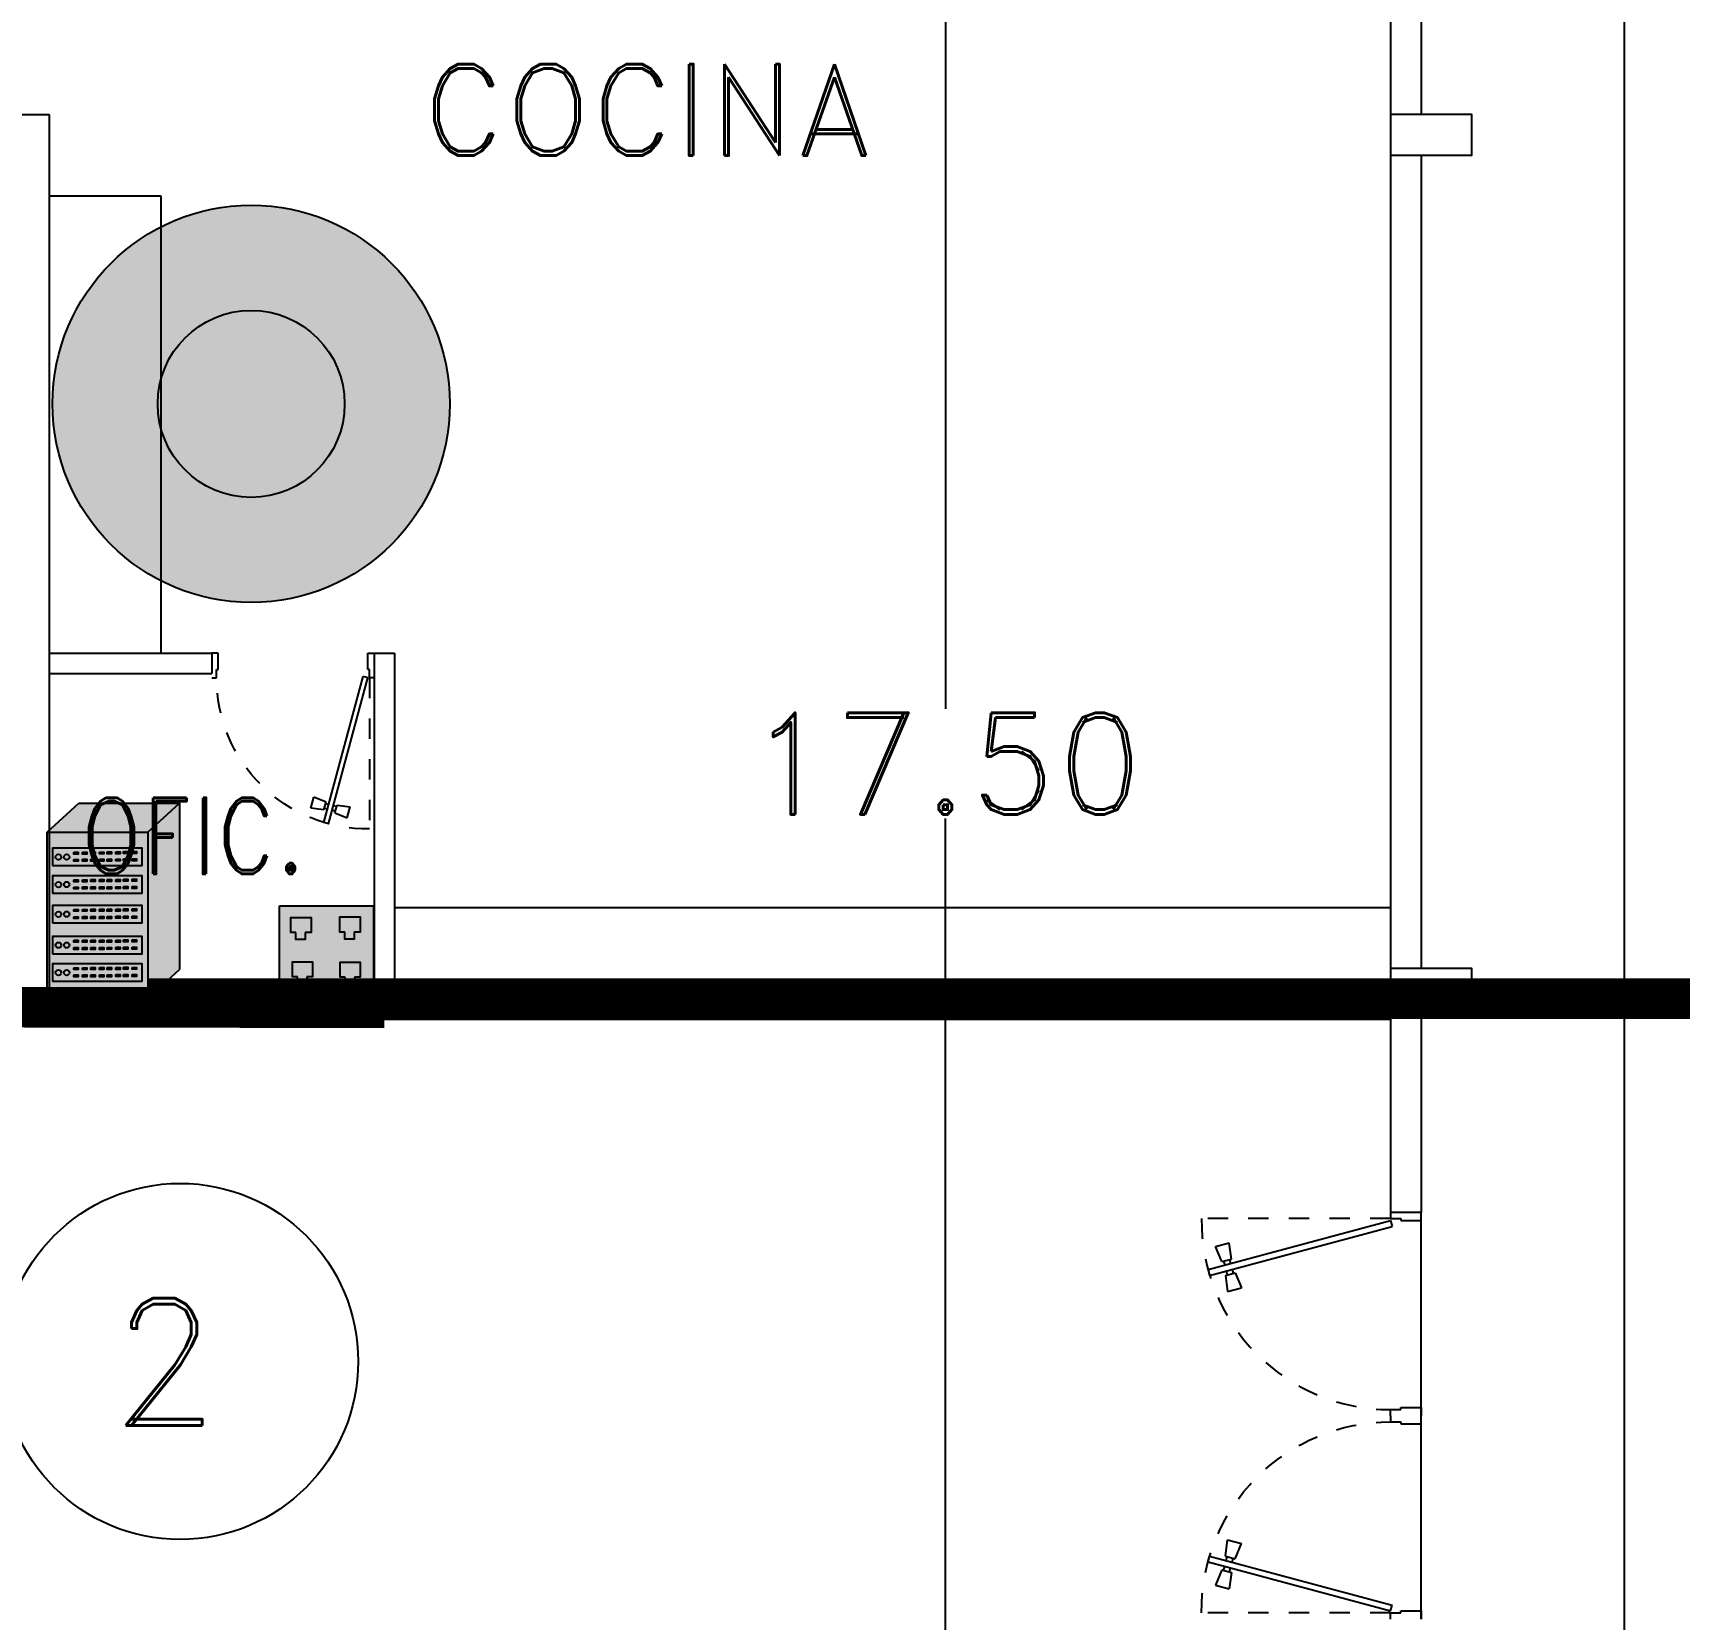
# Model space of a CAD drawing. Header units: millimetres. Extents: x 1590 to 1932, y -48 to 167.
# Drawn here: x 1646.91 to 1655, y -4.43 to 3.37 of the extents above; entities that cross this region are included whole.
import ezdxf

# ---------------------------------------------------------------- set-up
doc = ezdxf.new("R2010")
doc.units = ezdxf.units.MM
doc.header["$LTSCALE"] = 0.1
doc.header["$MEASUREMENT"] = 0
doc.header["$PDMODE"] = 35
doc.header["$PDSIZE"] = 0.75
doc.linetypes.add('HIDDEN2', pattern=[0.1875, 0.125, -0.0625])
doc.layers.get('0').update_dxf_attribs({"linetype": 'CONTINUOUS'})
doc.layers.get('DEFPOINTS').update_dxf_attribs({"linetype": 'CONTINUOUS'})
for name, color, linetype in [('CABLEADO', 172, 'CONTINUOUS'), ('CableadoSWACCESO', 26, 'CONTINUOUS'), ('CALLES', 3, 'CONTINUOUS'), ('CAMARAS', 253, 'CONTINUOUS'), ('Eth4Salidas', 7, 'CONTINUOUS'), ('PARED', 4, 'CONTINUOUS'), ("SW's Acceso", 250, 'CONTINUOUS'), ('TERRENO', 4, 'CONTINUOUS'), ('TEXT', 3, 'CONTINUOUS')]:
    doc.layers.add(name, color=color, linetype=linetype)
doc.styles.add('ROMAND', font='romand.shx')
doc.dimstyles.new('URBA', dxfattribs={"dimtxt": 20, "dimasz": 0.5, "dimexe": 1.25, "dimexo": 0.63, "dimgap": 0.63, "dimtad": 0, "dimtih": 1, "dimtoh": 1, "dimzin": 1, "dimdsep": 46, "dimtxsty": 'ROMAND', "dimcen": 2.5, "dimclrd": 1, "dimclre": 1, "dimclrt": 3, "dimadec": 0, "dimazin": 0, "dimtfac": 1, "dimtmove": 0, "dimatfit": 3, "dimfxl": 1, "dimtvp": 1, "dimtolj": 1, "dimtzin": 1, "dimarcsym": 0})

# ---------------------------------------------------------------- blocks, each defined once
blk = doc.blocks.new('UTP1$0$DIMBLOCK')
at = {"color": 4}
blk.add_line((-5.25, -5.25), (5.25, 5.25), dxfattribs=at)
at = {"color": 1}
blk.add_line((-7.5, 0), (10.5, 0), dxfattribs=at)
blk = doc.blocks.new('*D108')
at = {"layer": 'CALLES', "color": 1, "linetype": 'Continuous', "lineweight": -2, "transparency": 16777216}
for p, q in [((1653.6733, 7.3158), (1651.2152, 7.3158)), ((1651.3952, 7.2958), (1651.3952, 0.0434)), ((1651.3952, -10.1642), (1651.3952, -0.4966)), ((1653.6733, -10.1842), (1651.2152, -10.1842))]:
    blk.add_line(p, q, dxfattribs=at)
at = {"layer": 'DEFPOINTS', "color": 0, "linetype": 'Continuous', "transparency": 16777216}
for p in [(1653.7358, 7.3158), (1651.3952, -10.1842), (1653.7358, -10.1842)]:
    blk.add_point(p, dxfattribs=at)
at = {"layer": 'CALLES', "color": 1, "linetype": 'Continuous', "lineweight": -2, "transparency": 16777216, "xscale": 0.02, "yscale": 0.02, "zscale": 0.02}
for p, rotation in [((1651.3952, 7.3158), 90), ((1651.3952, -10.1842), 270)]:
    blk.add_blockref('UTP1$0$DIMBLOCK', p, dxfattribs=dict(at, rotation=rotation))
at = {"layer": 'CALLES', "color": 3, "linetype": 'Continuous', "transparency": 16777216, "insert": (1651.3952, -0.2266), "char_height": 0.5, "attachment_point": 5, "style": 'ROMAND'}
blk.add_mtext('\\A1;17.50', dxfattribs=at)
blk = doc.blocks.new('P-GIRO-D')
at = {"color": 1, "linetype": 'HIDDEN2'}
blk.add_line((-0.03, 0.15), (-0.03, 1.0799), dxfattribs=at)
at = {"color": 2}
for p, q in [((-0.2807, 1.0483), (-0.3097, 1.0405)), ((-0.3097, 1.0405), (-0.069, 0.1422)), ((-0.2807, 1.0483), (-0.04, 0.15)), ((-0.242, 0.981), (-0.1673, 1.0114)), ((-0.242, 0.981), (-0.229, 0.9327)), ((-0.1673, 1.0114), (-0.1492, 0.9438)), ((-0.3096, 0.9629), (-0.3894, 0.9519)), ((-0.3894, 0.9519), (-0.3713, 0.8843)), ((-0.2966, 0.9146), (-0.3713, 0.8843)), ((-0.3096, 0.9629), (-0.2966, 0.9146)), ((-0.2877, 0.9584), (-0.307, 0.9533)), ((-0.2799, 0.9295), (-0.2992, 0.9243)), ((-0.2394, 0.9714), (-0.2587, 0.9662)), ((-0.2316, 0.9424), (-0.2509, 0.9372)), ((-0.229, 0.9327), (-0.1492, 0.9438)), ((-1, 0.15), (-0.97, 0.15)), ((-0.97, 0.15), (-0.97, 0.1)), ((-0.97, 0.1), (-0.96, 0.1)), ((-0.96, 0.1), (-0.96, 0)), ((-0.04, 0.15), (-0.069, 0.1422)), ((-0.04, 0.1), (-0.04, 0)), ((-0.03, 0.1), (-0.04, 0.1)), ((-0.03, 0.15), (-0.03, 0.1)), ((0, 0.15), (-0.03, 0.15)), ((-0.96, 0), (-1, 0)), ((-0.04, 0), (0, 0))]:
    blk.add_line(p, q, dxfattribs=at)
at = {"color": 1, "linetype": 'HIDDEN2'}
blk.add_arc((-0.04, 0.15), 0.93, 89.3839, 180, dxfattribs=at)
blk = doc.blocks.new('4SALIDAS')
at = {"layer": 'Eth4Salidas', "linetype": 'Continuous'}
h = blk.add_hatch(color=0, dxfattribs=at)
h.paths.add_polyline_path([(-0.604, 0.481), (-0.604, -0.734), (0.67, -0.734), (0.67, 0.481)])
h.paths.add_polyline_path([(-0.176, 0.121), (-0.255, 0.121), (-0.255, 0.024), (-0.381, 0.024), (-0.381, 0.121), (-0.448, 0.121), (-0.448, 0.325), (-0.176, 0.325)], flags=16)
h.paths.add_polyline_path([(0.214, 0.127), (0.214, 0.331), (0.487, 0.331), (0.487, 0.127), (0.408, 0.127), (0.408, 0.031), (0.281, 0.031), (0.281, 0.127)], flags=16)
h.paths.add_polyline_path([(-0.155, -0.276), (-0.155, -0.48), (-0.234, -0.48), (-0.234, -0.576), (-0.36, -0.576), (-0.36, -0.48), (-0.427, -0.48), (-0.427, -0.276)], flags=16)
h.paths.add_polyline_path([(0.217, -0.28), (0.49, -0.28), (0.49, -0.484), (0.41, -0.484), (0.41, -0.58), (0.284, -0.58), (0.284, -0.484), (0.217, -0.484)], flags=16)
h = blk.add_hatch(color=5, dxfattribs=at)
h.paths.add_polyline_path([(-0.448, 0.121), (-0.381, 0.121), (-0.381, 0.024), (-0.255, 0.024), (-0.255, 0.121), (-0.176, 0.121), (-0.176, 0.325), (-0.448, 0.325)])
h.paths.add_polyline_path([(0.281, 0.031), (0.408, 0.031), (0.408, 0.127), (0.487, 0.127), (0.487, 0.331), (0.214, 0.331), (0.214, 0.127), (0.281, 0.127)])
h.paths.add_polyline_path([(-0.427, -0.48), (-0.36, -0.48), (-0.36, -0.576), (-0.234, -0.576), (-0.234, -0.48), (-0.155, -0.48), (-0.155, -0.276), (-0.427, -0.276)])
h.paths.add_polyline_path([(0.49, -0.28), (0.217, -0.28), (0.217, -0.484), (0.284, -0.484), (0.284, -0.58), (0.41, -0.58), (0.41, -0.484), (0.49, -0.484)])
at = {"layer": 'Eth4Salidas', "color": 18, "linetype": 'Continuous', "true_color": 0x000000}
blk.add_lwpolyline([(-0.604, 0.481), (0.67, 0.481), (0.67, -0.734), (-0.604, -0.734)], close=True, dxfattribs=at)
for points in [[(-0.381, 0.121), (-0.448, 0.121), (-0.448, 0.325), (-0.176, 0.325), (-0.176, 0.121), (-0.255, 0.121)], [(0.281, 0.127), (0.214, 0.127), (0.214, 0.331), (0.487, 0.331), (0.487, 0.127), (0.408, 0.127)], [(-0.255, 0.121), (-0.255, 0.024), (-0.381, 0.024), (-0.381, 0.121)], [(0.408, 0.128), (0.408, 0.031), (0.281, 0.031), (0.281, 0.128)], [(-0.36, -0.48), (-0.427, -0.48), (-0.427, -0.276), (-0.155, -0.276), (-0.155, -0.48), (-0.234, -0.48)], [(0.284, -0.484), (0.217, -0.484), (0.217, -0.28), (0.49, -0.28), (0.49, -0.484), (0.41, -0.484)], [(-0.234, -0.479), (-0.234, -0.576), (-0.36, -0.576), (-0.36, -0.479)], [(0.41, -0.483), (0.41, -0.58), (0.284, -0.58), (0.284, -0.483)]]:
    blk.add_lwpolyline(points, dxfattribs=at)
blk = doc.blocks.new('cams')
at = {"layer": 'CAMARAS', "linetype": 'Continuous', "true_color": 0xffffff}
h = blk.add_hatch(color=7, dxfattribs=at)
h.dxf.hatch_style = 1
h.paths.add_polyline_path([(-0.9771, 0, 1), (0.9771, 0, 1)])
h.paths.add_polyline_path([(0.4598, 0, -1), (-0.4598, 0, -1)], flags=16)
at = {"layer": 'CAMARAS', "linetype": 'Continuous', "true_color": 0x939598}
h = blk.add_hatch(color=252, dxfattribs=at)
h.dxf.hatch_style = 1
h.paths.add_polyline_path([(-0.4598, 0, 1), (0.4598, 0, 1)])
at = {"layer": 'CAMARAS', "color": 0, "linetype": 'Continuous'}
for radius in [0.9771, 0.9771, 0.9771, 0.4598]:
    blk.add_circle((0, 0), radius, dxfattribs=at)
blk = doc.blocks.new("Sw's")
at = {"layer": "SW's Acceso", "linetype": 'Continuous'}
h = blk.add_hatch(color=256, dxfattribs=at)
h.set_gradient(color1=(215, 235, 210), color2=(128, 128, 128), tint=1)
h.paths.add_polyline_path([(0.279, 0.256), (-0.605, 0.256), (-0.884, 0), (0, 0)])
h.paths.add_polyline_path([(0.279, 0.256), (0, 0), (0, -1.463), (0.279, -1.208)])
h = blk.add_hatch(color=256, dxfattribs=at)
h.set_gradient(color1=(192, 192, 192), color2=(99, 100, 102), tint=1)
h.paths.add_polyline_path([(-0.884, 0), (-0.884, -1.463), (0, -1.463), (0, 0)])
h.paths.add_polyline_path([(-0.05, -0.14), (-0.05, -0.293), (-0.838, -0.293), (-0.838, -0.14)], flags=16)
h.paths.add_polyline_path([(-0.761, -0.218, -1), (-0.81, -0.218, -1)], flags=0)
h.paths.add_polyline_path([(-0.689, -0.218, -1), (-0.737, -0.218, -1)], flags=0)
h.paths.add_polyline_path([(-0.65, -0.175), (-0.612, -0.175), (-0.612, -0.192), (-0.65, -0.192)], flags=0)
h.paths.add_polyline_path([(-0.65, -0.239), (-0.612, -0.239), (-0.612, -0.256), (-0.65, -0.256)], flags=0)
h.paths.add_polyline_path([(-0.573, -0.175), (-0.535, -0.175), (-0.535, -0.192), (-0.573, -0.192)], flags=0)
h.paths.add_polyline_path([(-0.573, -0.238), (-0.535, -0.238), (-0.535, -0.255), (-0.573, -0.255)], flags=0)
h.paths.add_polyline_path([(-0.5, -0.174), (-0.462, -0.174), (-0.462, -0.191), (-0.5, -0.191)], flags=0)
h.paths.add_polyline_path([(-0.05, -0.383), (-0.05, -0.536), (-0.838, -0.536), (-0.838, -0.383)], flags=16)
h.paths.add_polyline_path([(-0.5, -0.238), (-0.462, -0.238), (-0.462, -0.255), (-0.5, -0.255)], flags=0)
h.paths.add_polyline_path([(-0.761, -0.461, -1), (-0.81, -0.461, -1)], flags=0)
h.paths.add_polyline_path([(-0.689, -0.46, -1), (-0.737, -0.46, -1)], flags=0)
h.paths.add_polyline_path([(-0.65, -0.418), (-0.612, -0.418), (-0.612, -0.435), (-0.65, -0.435)], flags=0)
h.paths.add_polyline_path([(-0.423, -0.174), (-0.385, -0.174), (-0.385, -0.191), (-0.423, -0.191)], flags=0)
h.paths.add_polyline_path([(-0.423, -0.237), (-0.385, -0.237), (-0.385, -0.254), (-0.423, -0.254)], flags=0)
h.paths.add_polyline_path([(-0.573, -0.418), (-0.535, -0.418), (-0.535, -0.435), (-0.573, -0.435)], flags=0)
h.paths.add_polyline_path([(-0.65, -0.482), (-0.612, -0.482), (-0.612, -0.499), (-0.65, -0.499)], flags=0)
h.paths.add_polyline_path([(-0.357, -0.173), (-0.318, -0.173), (-0.318, -0.19), (-0.357, -0.19)], flags=0)
h.paths.add_polyline_path([(-0.5, -0.417), (-0.462, -0.417), (-0.462, -0.434), (-0.5, -0.434)], flags=0)
h.paths.add_polyline_path([(-0.573, -0.481), (-0.535, -0.481), (-0.535, -0.498), (-0.573, -0.498)], flags=0)
h.paths.add_polyline_path([(-0.357, -0.237), (-0.318, -0.237), (-0.318, -0.254), (-0.357, -0.254)], flags=0)
h.paths.add_polyline_path([(-0.5, -0.481), (-0.462, -0.481), (-0.462, -0.498), (-0.5, -0.498)], flags=0)
h.paths.add_polyline_path([(-0.423, -0.417), (-0.385, -0.417), (-0.385, -0.434), (-0.423, -0.434)], flags=0)
h.paths.add_polyline_path([(-0.28, -0.173), (-0.241, -0.173), (-0.241, -0.19), (-0.28, -0.19)], flags=0)
h.paths.add_polyline_path([(-0.28, -0.236), (-0.241, -0.236), (-0.241, -0.253), (-0.28, -0.253)], flags=0)
h.paths.add_polyline_path([(-0.423, -0.48), (-0.385, -0.48), (-0.385, -0.497), (-0.423, -0.497)], flags=0)
h.paths.add_polyline_path([(-0.357, -0.415), (-0.318, -0.415), (-0.318, -0.433), (-0.357, -0.433)], flags=0)
h.paths.add_polyline_path([(-0.05, -0.644), (-0.05, -0.797), (-0.838, -0.797), (-0.838, -0.644)], flags=16)
h.paths.add_polyline_path([(-0.214, -0.171), (-0.176, -0.171), (-0.176, -0.188), (-0.214, -0.188)], flags=0)
h.paths.add_polyline_path([(-0.357, -0.48), (-0.318, -0.48), (-0.318, -0.497), (-0.357, -0.497)], flags=0)
h.paths.add_polyline_path([(-0.214, -0.235), (-0.176, -0.235), (-0.176, -0.252), (-0.214, -0.252)], flags=0)
h.paths.add_polyline_path([(-0.28, -0.416), (-0.241, -0.416), (-0.241, -0.433), (-0.28, -0.433)], flags=0)
h.paths.add_polyline_path([(-0.65, -0.679), (-0.612, -0.679), (-0.612, -0.696), (-0.65, -0.696)], flags=0)
h.paths.add_polyline_path([(-0.761, -0.722, -1), (-0.81, -0.722, -1)], flags=0)
h.paths.add_polyline_path([(-0.689, -0.721, -1), (-0.737, -0.721, -1)], flags=0)
h.paths.add_polyline_path([(-0.573, -0.679), (-0.535, -0.679), (-0.535, -0.696), (-0.573, -0.696)], flags=0)
h.paths.add_polyline_path([(-0.28, -0.479), (-0.241, -0.479), (-0.241, -0.496), (-0.28, -0.496)], flags=0)
h.paths.add_polyline_path([(-0.137, -0.171), (-0.099, -0.171), (-0.099, -0.188), (-0.137, -0.188)], flags=0)
h.paths.add_polyline_path([(-0.214, -0.414), (-0.176, -0.414), (-0.176, -0.431), (-0.214, -0.431)], flags=0)
h.paths.add_polyline_path([(-0.5, -0.678), (-0.462, -0.678), (-0.462, -0.695), (-0.5, -0.695)], flags=0)
h.paths.add_polyline_path([(-0.137, -0.234), (-0.099, -0.234), (-0.099, -0.252), (-0.137, -0.252)], flags=0)
h.paths.add_polyline_path([(-0.65, -0.743), (-0.612, -0.743), (-0.612, -0.76), (-0.65, -0.76)], flags=0)
h.paths.add_polyline_path([(-0.214, -0.478), (-0.176, -0.478), (-0.176, -0.495), (-0.214, -0.495)], flags=0)
h.paths.add_polyline_path([(-0.573, -0.742), (-0.535, -0.742), (-0.535, -0.759), (-0.573, -0.759)], flags=0)
h.paths.add_polyline_path([(-0.423, -0.678), (-0.385, -0.678), (-0.385, -0.695), (-0.423, -0.695)], flags=0)
h.paths.add_polyline_path([(-0.5, -0.742), (-0.462, -0.742), (-0.462, -0.759), (-0.5, -0.759)], flags=0)
h.paths.add_polyline_path([(-0.137, -0.414), (-0.099, -0.414), (-0.099, -0.431), (-0.137, -0.431)], flags=0)
h.paths.add_polyline_path([(-0.357, -0.677), (-0.318, -0.677), (-0.318, -0.694), (-0.357, -0.694)], flags=0)
h.paths.add_polyline_path([(-0.423, -0.741), (-0.385, -0.741), (-0.385, -0.758), (-0.423, -0.758)], flags=0)
h.paths.add_polyline_path([(-0.137, -0.477), (-0.099, -0.477), (-0.099, -0.494), (-0.137, -0.494)], flags=0)
h.paths.add_polyline_path([(-0.28, -0.677), (-0.241, -0.677), (-0.241, -0.694), (-0.28, -0.694)], flags=0)
h.paths.add_polyline_path([(-0.357, -0.741), (-0.318, -0.741), (-0.318, -0.758), (-0.357, -0.758)], flags=0)
h.paths.add_polyline_path([(-0.214, -0.675), (-0.176, -0.675), (-0.176, -0.692), (-0.214, -0.692)], flags=0)
h.paths.add_polyline_path([(-0.28, -0.74), (-0.241, -0.74), (-0.241, -0.757), (-0.28, -0.757)], flags=0)
h.paths.add_polyline_path([(-0.05, -0.916), (-0.05, -1.07), (-0.838, -1.07), (-0.838, -0.916)], flags=16)
h.paths.add_polyline_path([(-0.214, -0.739), (-0.176, -0.739), (-0.176, -0.756), (-0.214, -0.756)], flags=0)
h.paths.add_polyline_path([(-0.137, -0.675), (-0.099, -0.675), (-0.099, -0.692), (-0.137, -0.692)], flags=0)
h.paths.add_polyline_path([(-0.65, -0.951), (-0.612, -0.951), (-0.612, -0.968), (-0.65, -0.968)], flags=0)
h.paths.add_polyline_path([(-0.761, -0.994, -1), (-0.81, -0.994, -1)], flags=0)
h.paths.add_polyline_path([(-0.689, -0.994, -1), (-0.737, -0.994, -1)], flags=0)
h.paths.add_polyline_path([(-0.573, -0.951), (-0.535, -0.951), (-0.535, -0.968), (-0.573, -0.968)], flags=0)
h.paths.add_polyline_path([(-0.5, -0.95), (-0.462, -0.95), (-0.462, -0.967), (-0.5, -0.967)], flags=0)
h.paths.add_polyline_path([(-0.137, -0.738), (-0.099, -0.738), (-0.099, -0.755), (-0.137, -0.755)], flags=0)
h.paths.add_polyline_path([(-0.423, -0.95), (-0.385, -0.95), (-0.385, -0.967), (-0.423, -0.967)], flags=0)
h.paths.add_polyline_path([(-0.65, -1.015), (-0.612, -1.015), (-0.612, -1.032), (-0.65, -1.032)], flags=0)
h.paths.add_polyline_path([(-0.573, -1.014), (-0.535, -1.014), (-0.535, -1.031), (-0.573, -1.031)], flags=0)
h.paths.add_polyline_path([(-0.357, -0.949), (-0.318, -0.949), (-0.318, -0.966), (-0.357, -0.966)], flags=0)
h.paths.add_polyline_path([(-0.5, -1.014), (-0.462, -1.014), (-0.462, -1.031), (-0.5, -1.031)], flags=0)
h.paths.add_polyline_path([(-0.423, -1.013), (-0.385, -1.013), (-0.385, -1.031), (-0.423, -1.031)], flags=0)
h.paths.add_polyline_path([(-0.28, -0.949), (-0.241, -0.949), (-0.241, -0.966), (-0.28, -0.966)], flags=0)
h.paths.add_polyline_path([(-0.357, -1.013), (-0.318, -1.013), (-0.318, -1.03), (-0.357, -1.03)], flags=0)
h.paths.add_polyline_path([(-0.214, -0.947), (-0.176, -0.947), (-0.176, -0.964), (-0.214, -0.964)], flags=0)
h.paths.add_polyline_path([(-0.28, -1.012), (-0.241, -1.012), (-0.241, -1.029), (-0.28, -1.029)], flags=0)
h.paths.add_polyline_path([(-0.05, -1.157), (-0.05, -1.311), (-0.838, -1.311), (-0.838, -1.157)], flags=16)
h.paths.add_polyline_path([(-0.137, -0.947), (-0.099, -0.947), (-0.099, -0.965), (-0.137, -0.965)], flags=0)
h.paths.add_polyline_path([(-0.214, -1.011), (-0.176, -1.011), (-0.176, -1.028), (-0.214, -1.028)], flags=0)
h.paths.add_polyline_path([(-0.65, -1.192), (-0.612, -1.192), (-0.612, -1.209), (-0.65, -1.209)], flags=0)
h.paths.add_polyline_path([(-0.761, -1.235, -1), (-0.81, -1.235, -1)], flags=0)
h.paths.add_polyline_path([(-0.573, -1.192), (-0.535, -1.192), (-0.535, -1.209), (-0.573, -1.209)], flags=0)
h.paths.add_polyline_path([(-0.689, -1.235, -1), (-0.737, -1.235, -1)], flags=0)
h.paths.add_polyline_path([(-0.137, -1.011), (-0.099, -1.011), (-0.099, -1.028), (-0.137, -1.028)], flags=0)
h.paths.add_polyline_path([(-0.5, -1.191), (-0.462, -1.191), (-0.462, -1.208), (-0.5, -1.208)], flags=0)
h.paths.add_polyline_path([(-0.423, -1.191), (-0.385, -1.191), (-0.385, -1.208), (-0.423, -1.208)], flags=0)
h.paths.add_polyline_path([(-0.65, -1.256), (-0.612, -1.256), (-0.612, -1.273), (-0.65, -1.273)], flags=0)
h.paths.add_polyline_path([(-0.356, -1.19), (-0.318, -1.19), (-0.318, -1.207), (-0.356, -1.207)], flags=0)
h.paths.add_polyline_path([(-0.573, -1.255), (-0.535, -1.255), (-0.535, -1.272), (-0.573, -1.272)], flags=0)
h.paths.add_polyline_path([(-0.5, -1.255), (-0.462, -1.255), (-0.462, -1.272), (-0.5, -1.272)], flags=0)
h.paths.add_polyline_path([(-0.28, -1.19), (-0.241, -1.19), (-0.241, -1.207), (-0.28, -1.207)], flags=0)
h.paths.add_polyline_path([(-0.423, -1.254), (-0.385, -1.254), (-0.385, -1.272), (-0.423, -1.272)], flags=0)
h.paths.add_polyline_path([(-0.214, -1.188), (-0.176, -1.188), (-0.176, -1.205), (-0.214, -1.205)], flags=0)
h.paths.add_polyline_path([(-0.356, -1.254), (-0.318, -1.254), (-0.318, -1.271), (-0.356, -1.271)], flags=0)
h.paths.add_polyline_path([(-0.28, -1.253), (-0.241, -1.253), (-0.241, -1.27), (-0.28, -1.27)], flags=0)
h.paths.add_polyline_path([(-0.137, -1.189), (-0.099, -1.189), (-0.099, -1.206), (-0.137, -1.206)], flags=0)
h.paths.add_polyline_path([(-0.214, -1.252), (-0.176, -1.252), (-0.176, -1.269), (-0.214, -1.269)], flags=0)
h.paths.add_polyline_path([(-0.137, -1.252), (-0.099, -1.252), (-0.099, -1.269), (-0.137, -1.269)], flags=0)
at = {"layer": "SW's Acceso", "linetype": 'Continuous', "true_color": 0xadddf7}
h = blk.add_hatch(color=141, dxfattribs=at)
h.paths.add_polyline_path([(-0.838, -0.14), (-0.838, -0.293), (-0.05, -0.293), (-0.05, -0.14)])
h.paths.add_polyline_path([(-0.689, -0.218, -1), (-0.737, -0.218, -1)], flags=16)
h.paths.add_polyline_path([(-0.761, -0.218, -1), (-0.81, -0.218, -1)], flags=16)
h.paths.add_polyline_path([(-0.65, -0.175), (-0.612, -0.175), (-0.612, -0.192), (-0.65, -0.192)], flags=16)
h.paths.add_polyline_path([(-0.65, -0.239), (-0.612, -0.239), (-0.612, -0.256), (-0.65, -0.256)], flags=16)
h.paths.add_polyline_path([(-0.573, -0.175), (-0.535, -0.175), (-0.535, -0.192), (-0.573, -0.192)], flags=16)
h.paths.add_polyline_path([(-0.573, -0.238), (-0.535, -0.238), (-0.535, -0.255), (-0.573, -0.255)], flags=16)
h.paths.add_polyline_path([(-0.5, -0.174), (-0.462, -0.174), (-0.462, -0.191), (-0.5, -0.191)], flags=16)
h.paths.add_polyline_path([(-0.5, -0.238), (-0.462, -0.238), (-0.462, -0.255), (-0.5, -0.255)], flags=16)
h.paths.add_polyline_path([(-0.423, -0.174), (-0.385, -0.174), (-0.385, -0.191), (-0.423, -0.191)], flags=16)
h.paths.add_polyline_path([(-0.423, -0.237), (-0.385, -0.237), (-0.385, -0.254), (-0.423, -0.254)], flags=16)
h.paths.add_polyline_path([(-0.357, -0.173), (-0.318, -0.173), (-0.318, -0.19), (-0.357, -0.19)], flags=16)
h.paths.add_polyline_path([(-0.357, -0.237), (-0.318, -0.237), (-0.318, -0.254), (-0.357, -0.254)], flags=16)
h.paths.add_polyline_path([(-0.28, -0.173), (-0.241, -0.173), (-0.241, -0.19), (-0.28, -0.19)], flags=16)
h.paths.add_polyline_path([(-0.28, -0.236), (-0.241, -0.236), (-0.241, -0.253), (-0.28, -0.253)], flags=16)
h.paths.add_polyline_path([(-0.214, -0.171), (-0.176, -0.171), (-0.176, -0.188), (-0.214, -0.188)], flags=16)
h.paths.add_polyline_path([(-0.214, -0.235), (-0.176, -0.235), (-0.176, -0.252), (-0.214, -0.252)], flags=16)
h.paths.add_polyline_path([(-0.137, -0.171), (-0.099, -0.171), (-0.099, -0.188), (-0.137, -0.188)], flags=16)
h.paths.add_polyline_path([(-0.137, -0.234), (-0.099, -0.234), (-0.099, -0.252), (-0.137, -0.252)], flags=16)
h.paths.add_polyline_path([(-0.838, -0.383), (-0.838, -0.536), (-0.05, -0.536), (-0.05, -0.383)])
h.paths.add_polyline_path([(-0.689, -0.46, -1), (-0.737, -0.46, -1)], flags=16)
h.paths.add_polyline_path([(-0.65, -0.418), (-0.612, -0.418), (-0.612, -0.435), (-0.65, -0.435)], flags=16)
h.paths.add_polyline_path([(-0.65, -0.482), (-0.612, -0.482), (-0.612, -0.499), (-0.65, -0.499)], flags=16)
h.paths.add_polyline_path([(-0.761, -0.461, -1), (-0.81, -0.461, -1)], flags=16)
h.paths.add_polyline_path([(-0.573, -0.418), (-0.535, -0.418), (-0.535, -0.435), (-0.573, -0.435)], flags=16)
h.paths.add_polyline_path([(-0.573, -0.481), (-0.535, -0.481), (-0.535, -0.498), (-0.573, -0.498)], flags=16)
h.paths.add_polyline_path([(-0.5, -0.417), (-0.462, -0.417), (-0.462, -0.434), (-0.5, -0.434)], flags=16)
h.paths.add_polyline_path([(-0.5, -0.481), (-0.462, -0.481), (-0.462, -0.498), (-0.5, -0.498)], flags=16)
h.paths.add_polyline_path([(-0.423, -0.417), (-0.385, -0.417), (-0.385, -0.434), (-0.423, -0.434)], flags=16)
h.paths.add_polyline_path([(-0.423, -0.48), (-0.385, -0.48), (-0.385, -0.497), (-0.423, -0.497)], flags=16)
h.paths.add_polyline_path([(-0.357, -0.415), (-0.318, -0.415), (-0.318, -0.433), (-0.357, -0.433)], flags=16)
h.paths.add_polyline_path([(-0.357, -0.48), (-0.318, -0.48), (-0.318, -0.497), (-0.357, -0.497)], flags=16)
h.paths.add_polyline_path([(-0.28, -0.416), (-0.241, -0.416), (-0.241, -0.433), (-0.28, -0.433)], flags=16)
h.paths.add_polyline_path([(-0.28, -0.479), (-0.241, -0.479), (-0.241, -0.496), (-0.28, -0.496)], flags=16)
h.paths.add_polyline_path([(-0.214, -0.414), (-0.176, -0.414), (-0.176, -0.431), (-0.214, -0.431)], flags=16)
h.paths.add_polyline_path([(-0.214, -0.478), (-0.176, -0.478), (-0.176, -0.495), (-0.214, -0.495)], flags=16)
h.paths.add_polyline_path([(-0.137, -0.414), (-0.099, -0.414), (-0.099, -0.431), (-0.137, -0.431)], flags=16)
h.paths.add_polyline_path([(-0.137, -0.477), (-0.099, -0.477), (-0.099, -0.494), (-0.137, -0.494)], flags=16)
h.paths.add_polyline_path([(-0.838, -0.644), (-0.838, -0.797), (-0.05, -0.797), (-0.05, -0.644)])
h.paths.add_polyline_path([(-0.689, -0.721, -1), (-0.737, -0.721, -1)], flags=16)
h.paths.add_polyline_path([(-0.65, -0.679), (-0.612, -0.679), (-0.612, -0.696), (-0.65, -0.696)], flags=16)
h.paths.add_polyline_path([(-0.65, -0.743), (-0.612, -0.743), (-0.612, -0.76), (-0.65, -0.76)], flags=16)
h.paths.add_polyline_path([(-0.761, -0.722, -1), (-0.81, -0.722, -1)], flags=16)
h.paths.add_polyline_path([(-0.573, -0.679), (-0.535, -0.679), (-0.535, -0.696), (-0.573, -0.696)], flags=16)
h.paths.add_polyline_path([(-0.573, -0.742), (-0.535, -0.742), (-0.535, -0.759), (-0.573, -0.759)], flags=16)
h.paths.add_polyline_path([(-0.5, -0.678), (-0.462, -0.678), (-0.462, -0.695), (-0.5, -0.695)], flags=16)
h.paths.add_polyline_path([(-0.5, -0.742), (-0.462, -0.742), (-0.462, -0.759), (-0.5, -0.759)], flags=16)
h.paths.add_polyline_path([(-0.423, -0.678), (-0.385, -0.678), (-0.385, -0.695), (-0.423, -0.695)], flags=16)
h.paths.add_polyline_path([(-0.423, -0.741), (-0.385, -0.741), (-0.385, -0.758), (-0.423, -0.758)], flags=16)
h.paths.add_polyline_path([(-0.357, -0.677), (-0.318, -0.677), (-0.318, -0.694), (-0.357, -0.694)], flags=16)
h.paths.add_polyline_path([(-0.357, -0.741), (-0.318, -0.741), (-0.318, -0.758), (-0.357, -0.758)], flags=16)
h.paths.add_polyline_path([(-0.28, -0.677), (-0.241, -0.677), (-0.241, -0.694), (-0.28, -0.694)], flags=16)
h.paths.add_polyline_path([(-0.28, -0.74), (-0.241, -0.74), (-0.241, -0.757), (-0.28, -0.757)], flags=16)
h.paths.add_polyline_path([(-0.214, -0.675), (-0.176, -0.675), (-0.176, -0.692), (-0.214, -0.692)], flags=16)
h.paths.add_polyline_path([(-0.214, -0.739), (-0.176, -0.739), (-0.176, -0.756), (-0.214, -0.756)], flags=16)
h.paths.add_polyline_path([(-0.137, -0.675), (-0.099, -0.675), (-0.099, -0.692), (-0.137, -0.692)], flags=16)
h.paths.add_polyline_path([(-0.137, -0.738), (-0.099, -0.738), (-0.099, -0.755), (-0.137, -0.755)], flags=16)
h.paths.add_polyline_path([(-0.838, -0.916), (-0.838, -1.07), (-0.05, -1.07), (-0.05, -0.916)])
h.paths.add_polyline_path([(-0.65, -0.951), (-0.612, -0.951), (-0.612, -0.968), (-0.65, -0.968)], flags=16)
h.paths.add_polyline_path([(-0.689, -0.994, -1), (-0.737, -0.994, -1)], flags=16)
h.paths.add_polyline_path([(-0.65, -1.015), (-0.612, -1.015), (-0.612, -1.032), (-0.65, -1.032)], flags=16)
h.paths.add_polyline_path([(-0.573, -0.951), (-0.535, -0.951), (-0.535, -0.968), (-0.573, -0.968)], flags=16)
h.paths.add_polyline_path([(-0.761, -0.994, -1), (-0.81, -0.994, -1)], flags=16)
h.paths.add_polyline_path([(-0.573, -1.014), (-0.535, -1.014), (-0.535, -1.031), (-0.573, -1.031)], flags=16)
h.paths.add_polyline_path([(-0.5, -0.95), (-0.462, -0.95), (-0.462, -0.967), (-0.5, -0.967)], flags=16)
h.paths.add_polyline_path([(-0.5, -1.014), (-0.462, -1.014), (-0.462, -1.031), (-0.5, -1.031)], flags=16)
h.paths.add_polyline_path([(-0.423, -0.95), (-0.385, -0.95), (-0.385, -0.967), (-0.423, -0.967)], flags=16)
h.paths.add_polyline_path([(-0.423, -1.013), (-0.385, -1.013), (-0.385, -1.031), (-0.423, -1.031)], flags=16)
h.paths.add_polyline_path([(-0.357, -0.949), (-0.318, -0.949), (-0.318, -0.966), (-0.357, -0.966)], flags=16)
h.paths.add_polyline_path([(-0.357, -1.013), (-0.318, -1.013), (-0.318, -1.03), (-0.357, -1.03)], flags=16)
h.paths.add_polyline_path([(-0.28, -0.949), (-0.241, -0.949), (-0.241, -0.966), (-0.28, -0.966)], flags=16)
h.paths.add_polyline_path([(-0.28, -1.012), (-0.241, -1.012), (-0.241, -1.029), (-0.28, -1.029)], flags=16)
h.paths.add_polyline_path([(-0.214, -0.947), (-0.176, -0.947), (-0.176, -0.964), (-0.214, -0.964)], flags=16)
h.paths.add_polyline_path([(-0.214, -1.011), (-0.176, -1.011), (-0.176, -1.028), (-0.214, -1.028)], flags=16)
h.paths.add_polyline_path([(-0.137, -0.947), (-0.099, -0.947), (-0.099, -0.965), (-0.137, -0.965)], flags=16)
h.paths.add_polyline_path([(-0.137, -1.011), (-0.099, -1.011), (-0.099, -1.028), (-0.137, -1.028)], flags=16)
h.paths.add_polyline_path([(-0.838, -1.157), (-0.838, -1.311), (-0.05, -1.311), (-0.05, -1.157)])
h.paths.add_polyline_path([(-0.65, -1.192), (-0.612, -1.192), (-0.612, -1.209), (-0.65, -1.209)], flags=16)
h.paths.add_polyline_path([(-0.689, -1.235, -1), (-0.737, -1.235, -1)], flags=16)
h.paths.add_polyline_path([(-0.65, -1.256), (-0.612, -1.256), (-0.612, -1.273), (-0.65, -1.273)], flags=16)
h.paths.add_polyline_path([(-0.573, -1.192), (-0.535, -1.192), (-0.535, -1.209), (-0.573, -1.209)], flags=16)
h.paths.add_polyline_path([(-0.573, -1.255), (-0.535, -1.255), (-0.535, -1.272), (-0.573, -1.272)], flags=16)
h.paths.add_polyline_path([(-0.761, -1.235, -1), (-0.81, -1.235, -1)], flags=16)
h.paths.add_polyline_path([(-0.5, -1.191), (-0.462, -1.191), (-0.462, -1.208), (-0.5, -1.208)], flags=16)
h.paths.add_polyline_path([(-0.5, -1.255), (-0.462, -1.255), (-0.462, -1.272), (-0.5, -1.272)], flags=16)
h.paths.add_polyline_path([(-0.423, -1.191), (-0.385, -1.191), (-0.385, -1.208), (-0.423, -1.208)], flags=16)
h.paths.add_polyline_path([(-0.423, -1.254), (-0.385, -1.254), (-0.385, -1.272), (-0.423, -1.272)], flags=16)
h.paths.add_polyline_path([(-0.356, -1.19), (-0.318, -1.19), (-0.318, -1.207), (-0.356, -1.207)], flags=16)
h.paths.add_polyline_path([(-0.356, -1.254), (-0.318, -1.254), (-0.318, -1.271), (-0.356, -1.271)], flags=16)
h.paths.add_polyline_path([(-0.28, -1.19), (-0.241, -1.19), (-0.241, -1.207), (-0.28, -1.207)], flags=16)
h.paths.add_polyline_path([(-0.28, -1.253), (-0.241, -1.253), (-0.241, -1.27), (-0.28, -1.27)], flags=16)
h.paths.add_polyline_path([(-0.214, -1.188), (-0.176, -1.188), (-0.176, -1.205), (-0.214, -1.205)], flags=16)
h.paths.add_polyline_path([(-0.214, -1.252), (-0.176, -1.252), (-0.176, -1.269), (-0.214, -1.269)], flags=16)
h.paths.add_polyline_path([(-0.137, -1.189), (-0.099, -1.189), (-0.099, -1.206), (-0.137, -1.206)], flags=16)
h.paths.add_polyline_path([(-0.137, -1.252), (-0.099, -1.252), (-0.099, -1.269), (-0.137, -1.269)], flags=16)
at = {"layer": "SW's Acceso", "linetype": 'Continuous'}
for p, q in [((-0.884, 0), (-0.605, 0.256)), ((0, 0), (0.279, 0.256)), ((0, -1.463), (0.279, -1.208))]:
    blk.add_line(p, q, dxfattribs=at)
blk.add_lwpolyline([(-0.605, 0.256), (0.279, 0.256), (0.279, -1.208)], dxfattribs=at)
for points in [[(-0.884, 0), (0, 0), (0, -1.463), (-0.884, -1.463)], [(-0.838, -0.293), (-0.05, -0.293), (-0.05, -0.14), (-0.838, -0.14)], [(-0.65, -0.175), (-0.612, -0.175), (-0.612, -0.192), (-0.65, -0.192)], [(-0.65, -0.239), (-0.612, -0.239), (-0.612, -0.256), (-0.65, -0.256)], [(-0.573, -0.175), (-0.535, -0.175), (-0.535, -0.192), (-0.573, -0.192)], [(-0.573, -0.238), (-0.535, -0.238), (-0.535, -0.255), (-0.573, -0.255)], [(-0.5, -0.174), (-0.462, -0.174), (-0.462, -0.191), (-0.5, -0.191)], [(-0.5, -0.238), (-0.462, -0.238), (-0.462, -0.255), (-0.5, -0.255)], [(-0.423, -0.174), (-0.385, -0.174), (-0.385, -0.191), (-0.423, -0.191)], [(-0.423, -0.237), (-0.385, -0.237), (-0.385, -0.254), (-0.423, -0.254)], [(-0.357, -0.173), (-0.318, -0.173), (-0.318, -0.19), (-0.357, -0.19)], [(-0.357, -0.237), (-0.318, -0.237), (-0.318, -0.254), (-0.357, -0.254)], [(-0.28, -0.173), (-0.241, -0.173), (-0.241, -0.19), (-0.28, -0.19)], [(-0.28, -0.236), (-0.241, -0.236), (-0.241, -0.253), (-0.28, -0.253)], [(-0.214, -0.171), (-0.176, -0.171), (-0.176, -0.188), (-0.214, -0.188)], [(-0.214, -0.235), (-0.176, -0.235), (-0.176, -0.252), (-0.214, -0.252)], [(-0.137, -0.171), (-0.099, -0.171), (-0.099, -0.188), (-0.137, -0.188)], [(-0.137, -0.234), (-0.099, -0.234), (-0.099, -0.252), (-0.137, -0.252)], [(-0.838, -0.536), (-0.05, -0.536), (-0.05, -0.383), (-0.838, -0.383)], [(-0.65, -0.418), (-0.612, -0.418), (-0.612, -0.435), (-0.65, -0.435)], [(-0.573, -0.418), (-0.535, -0.418), (-0.535, -0.435), (-0.573, -0.435)], [(-0.5, -0.417), (-0.462, -0.417), (-0.462, -0.434), (-0.5, -0.434)], [(-0.423, -0.417), (-0.385, -0.417), (-0.385, -0.434), (-0.423, -0.434)], [(-0.357, -0.415), (-0.318, -0.415), (-0.318, -0.433), (-0.357, -0.433)], [(-0.28, -0.416), (-0.241, -0.416), (-0.241, -0.433), (-0.28, -0.433)], [(-0.214, -0.414), (-0.176, -0.414), (-0.176, -0.431), (-0.214, -0.431)], [(-0.137, -0.414), (-0.099, -0.414), (-0.099, -0.431), (-0.137, -0.431)], [(-0.65, -0.482), (-0.612, -0.482), (-0.612, -0.499), (-0.65, -0.499)], [(-0.573, -0.481), (-0.535, -0.481), (-0.535, -0.498), (-0.573, -0.498)], [(-0.5, -0.481), (-0.462, -0.481), (-0.462, -0.498), (-0.5, -0.498)], [(-0.423, -0.48), (-0.385, -0.48), (-0.385, -0.497), (-0.423, -0.497)], [(-0.357, -0.48), (-0.318, -0.48), (-0.318, -0.497), (-0.357, -0.497)], [(-0.28, -0.479), (-0.241, -0.479), (-0.241, -0.496), (-0.28, -0.496)], [(-0.214, -0.478), (-0.176, -0.478), (-0.176, -0.495), (-0.214, -0.495)], [(-0.137, -0.477), (-0.099, -0.477), (-0.099, -0.494), (-0.137, -0.494)], [(-0.838, -0.797), (-0.05, -0.797), (-0.05, -0.644), (-0.838, -0.644)], [(-0.65, -0.679), (-0.612, -0.679), (-0.612, -0.696), (-0.65, -0.696)], [(-0.573, -0.679), (-0.535, -0.679), (-0.535, -0.696), (-0.573, -0.696)], [(-0.5, -0.678), (-0.462, -0.678), (-0.462, -0.695), (-0.5, -0.695)], [(-0.423, -0.678), (-0.385, -0.678), (-0.385, -0.695), (-0.423, -0.695)], [(-0.357, -0.677), (-0.318, -0.677), (-0.318, -0.694), (-0.357, -0.694)], [(-0.28, -0.677), (-0.241, -0.677), (-0.241, -0.694), (-0.28, -0.694)], [(-0.214, -0.675), (-0.176, -0.675), (-0.176, -0.692), (-0.214, -0.692)], [(-0.137, -0.675), (-0.099, -0.675), (-0.099, -0.692), (-0.137, -0.692)], [(-0.65, -0.743), (-0.612, -0.743), (-0.612, -0.76), (-0.65, -0.76)], [(-0.573, -0.742), (-0.535, -0.742), (-0.535, -0.759), (-0.573, -0.759)], [(-0.5, -0.742), (-0.462, -0.742), (-0.462, -0.759), (-0.5, -0.759)], [(-0.423, -0.741), (-0.385, -0.741), (-0.385, -0.758), (-0.423, -0.758)], [(-0.357, -0.741), (-0.318, -0.741), (-0.318, -0.758), (-0.357, -0.758)], [(-0.28, -0.74), (-0.241, -0.74), (-0.241, -0.757), (-0.28, -0.757)], [(-0.214, -0.739), (-0.176, -0.739), (-0.176, -0.756), (-0.214, -0.756)], [(-0.137, -0.738), (-0.099, -0.738), (-0.099, -0.755), (-0.137, -0.755)], [(-0.838, -1.07), (-0.05, -1.07), (-0.05, -0.916), (-0.838, -0.916)], [(-0.65, -0.951), (-0.612, -0.951), (-0.612, -0.968), (-0.65, -0.968)], [(-0.573, -0.951), (-0.535, -0.951), (-0.535, -0.968), (-0.573, -0.968)], [(-0.5, -0.95), (-0.462, -0.95), (-0.462, -0.967), (-0.5, -0.967)], [(-0.423, -0.95), (-0.385, -0.95), (-0.385, -0.967), (-0.423, -0.967)], [(-0.423, -1.013), (-0.385, -1.013), (-0.385, -1.031), (-0.423, -1.031)], [(-0.357, -0.949), (-0.318, -0.949), (-0.318, -0.966), (-0.357, -0.966)], [(-0.357, -1.013), (-0.318, -1.013), (-0.318, -1.03), (-0.357, -1.03)], [(-0.28, -0.949), (-0.241, -0.949), (-0.241, -0.966), (-0.28, -0.966)], [(-0.28, -1.012), (-0.241, -1.012), (-0.241, -1.029), (-0.28, -1.029)], [(-0.214, -0.947), (-0.176, -0.947), (-0.176, -0.964), (-0.214, -0.964)], [(-0.214, -1.011), (-0.176, -1.011), (-0.176, -1.028), (-0.214, -1.028)], [(-0.137, -0.947), (-0.099, -0.947), (-0.099, -0.965), (-0.137, -0.965)], [(-0.137, -1.011), (-0.099, -1.011), (-0.099, -1.028), (-0.137, -1.028)], [(-0.838, -1.311), (-0.05, -1.311), (-0.05, -1.157), (-0.838, -1.157)], [(-0.65, -1.015), (-0.612, -1.015), (-0.612, -1.032), (-0.65, -1.032)], [(-0.573, -1.014), (-0.535, -1.014), (-0.535, -1.031), (-0.573, -1.031)], [(-0.5, -1.014), (-0.462, -1.014), (-0.462, -1.031), (-0.5, -1.031)], [(-0.65, -1.192), (-0.612, -1.192), (-0.612, -1.209), (-0.65, -1.209)], [(-0.65, -1.256), (-0.612, -1.256), (-0.612, -1.273), (-0.65, -1.273)], [(-0.573, -1.192), (-0.535, -1.192), (-0.535, -1.209), (-0.573, -1.209)], [(-0.573, -1.255), (-0.535, -1.255), (-0.535, -1.272), (-0.573, -1.272)], [(-0.5, -1.191), (-0.462, -1.191), (-0.462, -1.208), (-0.5, -1.208)], [(-0.5, -1.255), (-0.462, -1.255), (-0.462, -1.272), (-0.5, -1.272)], [(-0.423, -1.191), (-0.385, -1.191), (-0.385, -1.208), (-0.423, -1.208)], [(-0.423, -1.254), (-0.385, -1.254), (-0.385, -1.272), (-0.423, -1.272)], [(-0.356, -1.19), (-0.318, -1.19), (-0.318, -1.207), (-0.356, -1.207)], [(-0.356, -1.254), (-0.318, -1.254), (-0.318, -1.271), (-0.356, -1.271)], [(-0.28, -1.19), (-0.241, -1.19), (-0.241, -1.207), (-0.28, -1.207)], [(-0.28, -1.253), (-0.241, -1.253), (-0.241, -1.27), (-0.28, -1.27)], [(-0.214, -1.188), (-0.176, -1.188), (-0.176, -1.205), (-0.214, -1.205)], [(-0.214, -1.252), (-0.176, -1.252), (-0.176, -1.269), (-0.214, -1.269)], [(-0.137, -1.189), (-0.099, -1.189), (-0.099, -1.206), (-0.137, -1.206)], [(-0.137, -1.252), (-0.099, -1.252), (-0.099, -1.269), (-0.137, -1.269)]]:
    blk.add_lwpolyline(points, close=True, dxfattribs=at)
for centre in [(-0.786, -0.218), (-0.713, -0.218), (-0.786, -0.461), (-0.713, -0.46), (-0.786, -0.722), (-0.713, -0.721), (-0.786, -0.994), (-0.713, -0.994), (-0.786, -1.235), (-0.713, -1.235)]:
    blk.add_circle(centre, 0.0243, dxfattribs=at)

msp = doc.modelspace()

# ---------------------------------------------------------------- linework, layer by layer
at = {"color": 1, "linetype": 'Continuous'}
msp.add_line((1653.7358, -4.4342), (1653.7358, -2.4342), dxfattribs=at)
at = {"color": 6, "linetype": 'Continuous'}
for points in [[(1653.5858, 2.9658), (1653.5858, 2.7658), (1653.9858, 2.7658), (1653.9858, 2.9658)], [(1653.5858, -1.2342), (1653.5858, -1.4342), (1653.9858, -1.4342), (1653.9858, -1.2342)]]:
    msp.add_lwpolyline(points, close=True, dxfattribs=at)
at = {"color": 2, "linetype": 'Continuous'}
msp.add_circle((1647.6307, -3.1672), 0.8758, dxfattribs=at)
at = {"layer": 'CABLEADO', "linetype": 'Continuous', "const_width": 0.2}
msp.add_lwpolyline([(1630.8185, 7.247), (1630.8178, -1.3997), (1648.6351, -1.4273)], dxfattribs=at)
at = {"layer": 'CableadoSWACCESO', "linetype": 'Continuous', "const_width": 0.2}
msp.add_lwpolyline([(1647.4711, -1.3822), (1685.9886, -1.3841), (1685.959, 54.6796), (1687.7623, 54.678)], dxfattribs=at)
at = {"layer": 'PARED', "color": 3}
msp.add_line((1654.7358, -11.6824), (1654.7358, 7.3158), dxfattribs=at)
at = {"layer": 'PARED', "color": 2}
for p, q in [((1648.6858, -0.9342), (1653.5858, -0.9342)), ((1648.6858, -1.4842), (1653.5858, -1.4842))]:
    msp.add_line(p, q, dxfattribs=at)
at = {"layer": 'TERRENO', "color": 4, "linetype": 'Continuous'}
for p, q in [((1653.5858, 4.1658), (1653.5858, -2.4342)), ((1653.7358, 4.1658), (1653.7358, 2.9658)), ((1653.7358, 2.7658), (1653.7358, -1.2342)), ((1646.9858, 0.3158), (1647.7858, 0.3158)), ((1647.7858, 0.3158), (1647.7858, 0.2158)), ((1648.5858, 0.3158), (1648.5858, -1.3842)), ((1648.5858, 0.3158), (1648.6858, 0.3158)), ((1648.6858, 0.3158), (1648.6858, -1.4842)), ((1646.9858, 0.2158), (1647.7858, 0.2158)), ((1646.9858, -1.3842), (1648.5858, -1.3842)), ((1653.7358, -1.4342), (1653.7358, -2.4342)), ((1646.9858, -1.4842), (1648.6858, -1.4842)), ((1653.7358, -2.4342), (1653.5858, -2.4342))]:
    msp.add_line(p, q, dxfattribs=at)
at = {"layer": 'TERRENO', "color": 6, "linetype": 'Continuous'}
for p, q in [((1646.8358, 2.9658), (1646.9858, 2.9658)), ((1646.9858, 2.9658), (1646.9858, -1.4842)), ((1643.8858, -1.4842), (1646.9858, -1.4842))]:
    msp.add_line(p, q, dxfattribs=at)
at = {"layer": 'TERRENO', "color": 2, "linetype": 'Continuous'}
for p, q in [((1646.9858, 2.5658), (1647.5358, 2.5658)), ((1647.5358, 2.5658), (1647.5358, 0.3158))]:
    msp.add_line(p, q, dxfattribs=at)
at = {"layer": 'TERRENO', "color": 1, "linetype": 'Continuous'}
msp.add_line((1653.7358, -2.4342), (1653.5858, -2.4342), dxfattribs=at)
msp.add_line((1653.7358, -2.4342), (1653.5858, -2.4342), dxfattribs=at)

# ---------------------------------------------------------------- block references
at = {"color": 0, "linetype": 'Continuous', "xscale": 0.3635674093735704, "yscale": 0.3635674093735704, "zscale": 0.3635674093735704}
msp.add_blockref('4SALIDAS', (1648.3386, -1.1011), dxfattribs=at)
at = {"layer": 'CAMARAS', "color": 0, "linetype": 'Continuous'}
msp.add_blockref('cams', (1647.98, 1.5427), dxfattribs=at)
at = {"layer": 'PARED', "xscale": -0.8, "yscale": 0.8, "rotation": 180}
msp.add_blockref('P-GIRO-D', (1648.5858, 0.3158), dxfattribs=at)
at = {"layer": 'PARED', "rotation": 90}
msp.add_blockref('P-GIRO-D', (1653.7358, -2.4342), dxfattribs=at)
at = {"layer": 'PARED', "xscale": -1, "rotation": 90}
msp.add_blockref('P-GIRO-D', (1653.7358, -4.4342), dxfattribs=at)
at = {"layer": "SW's Acceso", "linetype": 'Continuous', "xscale": 0.5590288436851025, "yscale": 0.5590288436851025, "zscale": 0.5590288436851025}
msp.add_blockref("Sw's", (1647.4711, -0.5641), dxfattribs=at)

# ---------------------------------------------------------------- texts
at = {"layer": 'TEXT', "style": 'ROMAND'}
for s, height, p in [('COCINA', 0.45, (1648.8242, 2.7638)), ('2', 0.625, (1647.2838, -3.4814))]:
    msp.add_text(s, height=height, dxfattribs=at).set_placement(p)
at = {"layer": 'TEXT', "color": 2, "style": 'ROMAND', "width": 0.85}
msp.add_text('OFIC.', height=0.375, dxfattribs=at).set_placement((1647.1425, -0.7692))

# ---------------------------------------------------------------- dimensions: what is measured, and where the dimension line sits
at = {"layer": 'CALLES', "color": 7, "linetype": 'Continuous'}
dim = msp.add_linear_dim(base=(1651.3952, -10.1842), p1=(1653.7358, 7.3158), p2=(1653.7358, -10.1842), angle=90, dimstyle='URBA', override={"dimtxt": 0.5, "dimasz": 0.02, "dimexe": 0.18, "dimexo": 0.0625, "dimgap": 0.02, "dimzin": 0, "dimblk1": 'UTP1$0$DIMBLOCK', "dimblk2": 'UTP1$0$DIMBLOCK', "dimsah": 1, "dimcen": 0.09, "dimtdec": 4, "dimtofl": 0, "dimtvp": 0, "dimtzin": 0}, dxfattribs=at)
dim.commit()
dim.dimension.update_dxf_attribs({"geometry": '*D108', "text_midpoint": (1651.3952, -0.2266), "dimtype": 160})

doc.saveas('drawing.dxf')
